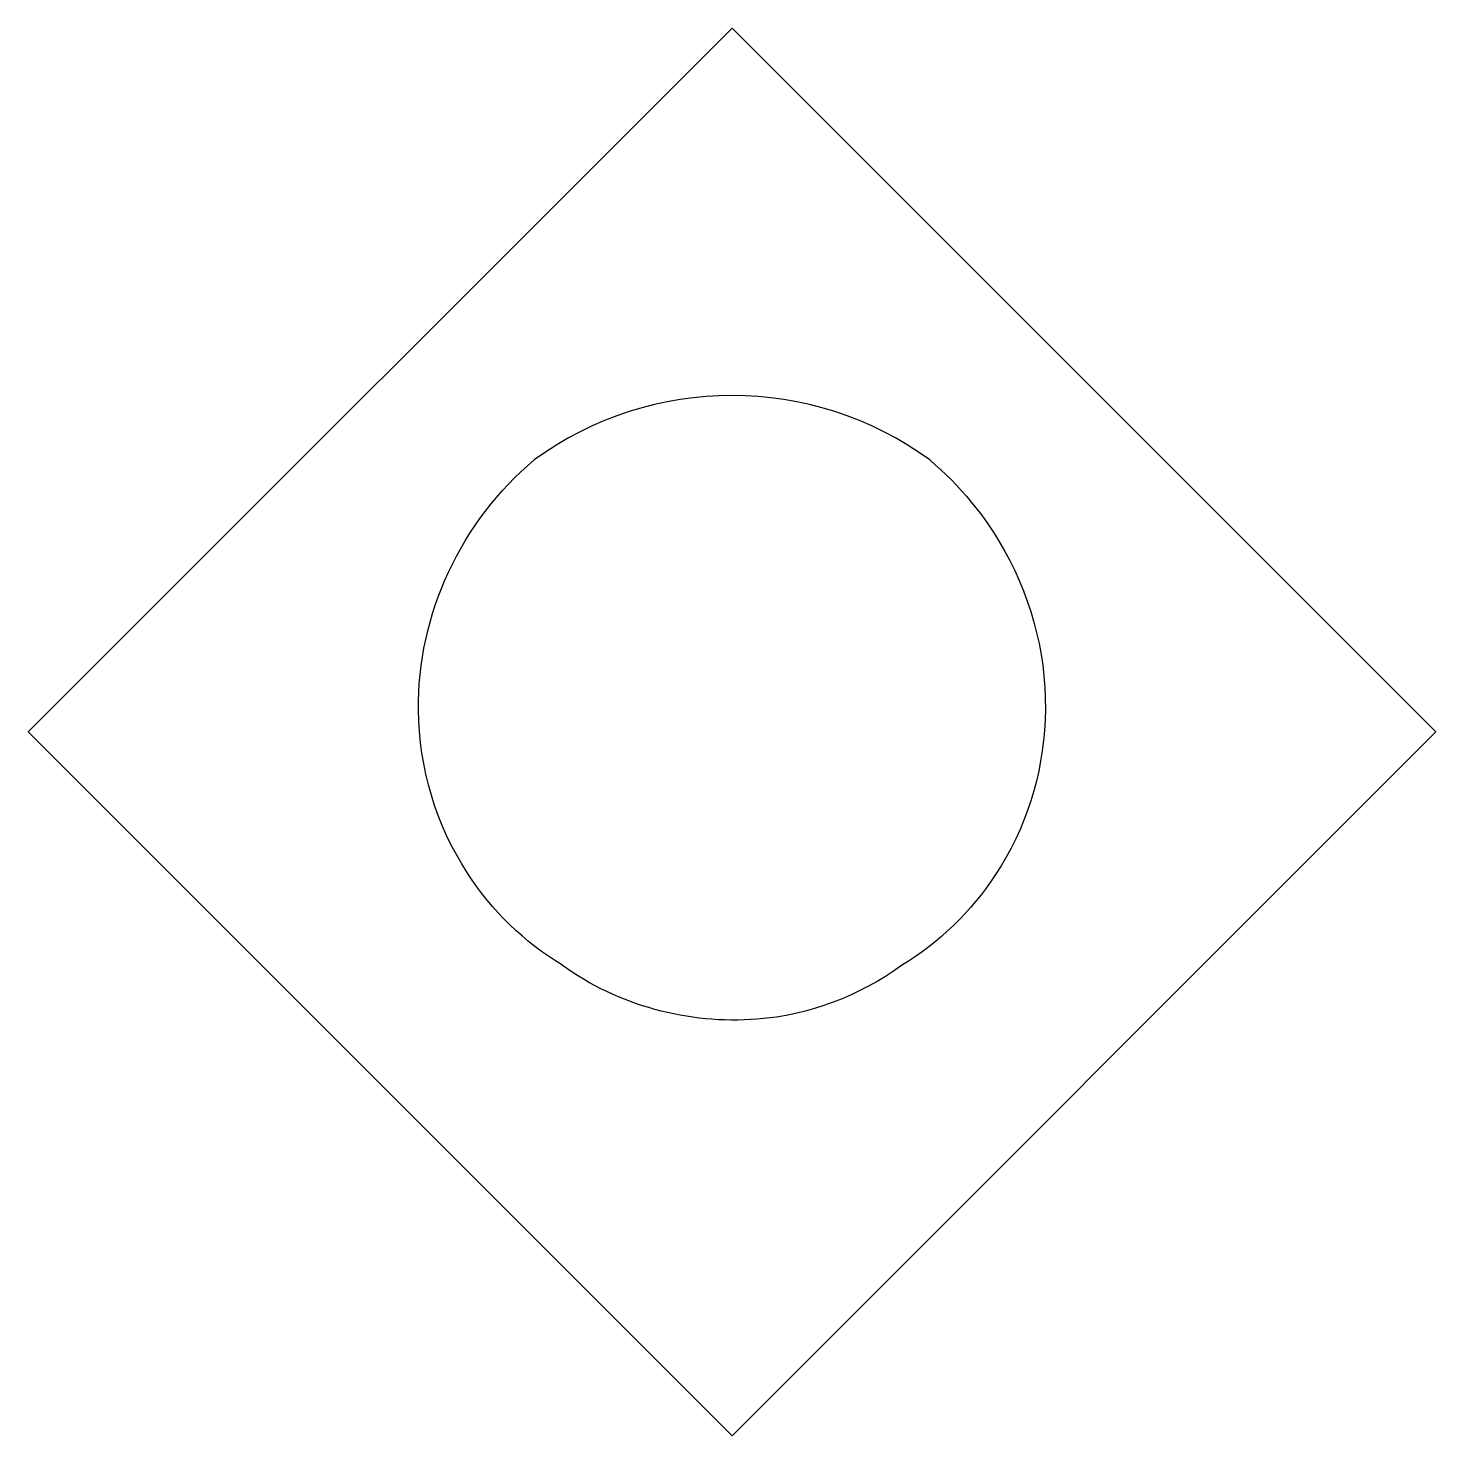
# Model space of a CAD drawing. Header units: millimetres. Extents: x 5.2 to 19.8, y 5.2 to 19.8.
import ezdxf

# ---------------------------------------------------------------- set-up
doc = ezdxf.new("R2010")
doc.units = ezdxf.units.MM

msp = doc.modelspace()

# ---------------------------------------------------------------- linework, layer by layer
for p, q in [((12.5, 19.822), (5.178, 12.5)), ((19.822, 12.5), (12.5, 19.822)), ((5.178, 12.5), (12.5, 5.178)), ((12.5, 5.178), (19.822, 12.5))]:
    msp.add_line(p, q)
msp.add_arc((12.5, 12.5), 3.5, -305.997, -234.0034)
for points, knots in [([(10.737, 10.073), (10.339, 10.31), (10, 10.643), (9.748, 11.032), (9.42, 11.533), (9.245, 12.13), (9.239, 12.728), (9.223, 13.718), (9.686, 14.696), (10.443, 15.331)], [0, 0, 0, 0, 0.22609, 0.22609, 0.22609, 0.51806, 0.51806, 0.51806, 1, 1, 1, 1]), ([(14.557, 15.331), (14.871, 15.066), (15.137, 14.743), (15.336, 14.384), (15.634, 13.85), (15.786, 13.234), (15.757, 12.623), (15.733, 12.054), (15.557, 11.492), (15.242, 11.016), (14.991, 10.634), (14.656, 10.306), (14.263, 10.072)], [0, 0, 0, 0, 0.200682, 0.200682, 0.200682, 0.498978, 0.498978, 0.498978, 0.776797, 0.776797, 0.776797, 1, 1, 1, 1]), ([(14.265, 10.072), (13.827, 9.753), (13.301, 9.553), (12.76, 9.512), (12.048, 9.456), (11.317, 9.654), (10.736, 10.07)], [0, 0, 0, 0, 0.431559, 0.431559, 0.431559, 1, 1, 1, 1])]:
    msp.add_open_spline(points, degree=3, knots=knots)

doc.saveas('drawing.dxf')
